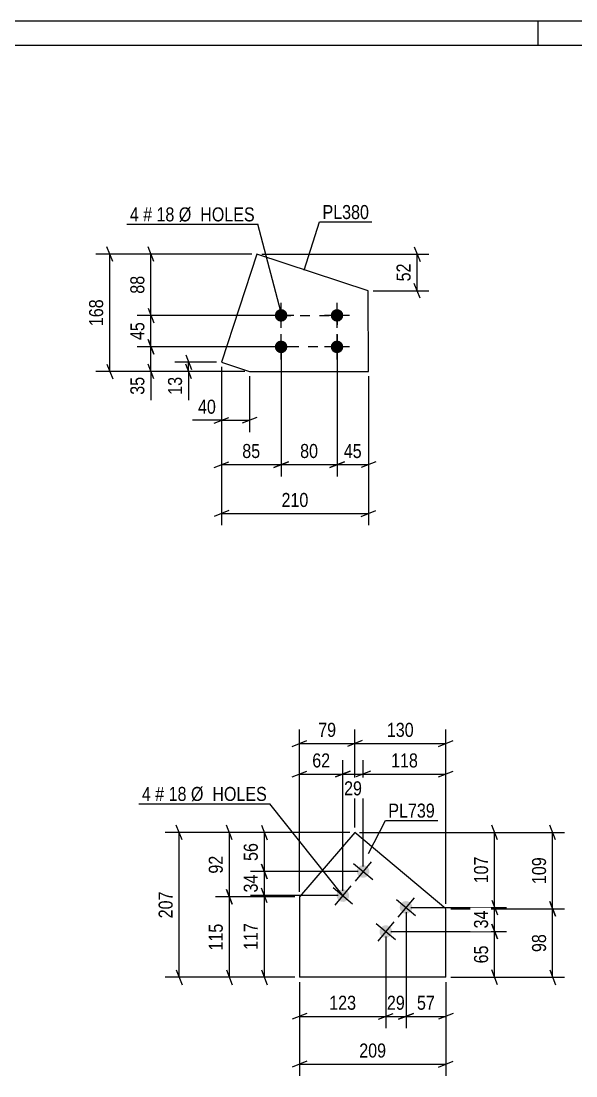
# Model space of a CAD drawing. Header units: millimetres. Extents: x 0 to 1189, y 0 to 841.
# Drawn here: x 873.3 to 986.7, y 625.6 to 841 of the extents above; entities that cross this region are included whole.
import ezdxf

# ---------------------------------------------------------------- set-up
doc = ezdxf.new("R2010")
doc.units = ezdxf.units.MM
doc.linetypes.add('DXK_LINE_DOT2', pattern=[3.9198, 1.9599, -1.9599])
doc.styles.add('Arial Narrow', font='ARIALN.TTF', dxfattribs={"height": 0.2})

# ---------------------------------------------------------------- blocks, each defined once
blk = doc.blocks.new('Unknown-761549426-1125')
at = {"color": 5, "linetype": 'Continuous'}
for p, q in [((1189, 841), (0, 841)), ((979, 836), (979, 841)), ((1184, 836), (5, 836))]:
    blk.add_line(p, q, dxfattribs=at)
blk = doc.blocks.new('Part-761549426-24025 - 24024')
at = {"color": 2, "linetype": 'Continuous'}
for p, q in [((941.51, 675.27), (930.25, 662.12)), ((960.13, 659.67), (941.51, 675.27)), ((930.25, 662.12), (930.25, 645.69)), ((960.13, 645.69), (960.13, 659.67)), ((960.13, 645.69), (930.25, 645.69))]:
    blk.add_line(p, q, dxfattribs=at)
blk = doc.blocks.new('Bolt-761549426-24026 - 24024')
at = {"linetype": 'Continuous'}
for points in [[(944.21, 666.49, -1), (942.24, 668.14, -1)], [(940.08, 661.56, -1), (938.11, 663.21, -1)], [(952.97, 659.14, -1), (951, 660.8, -1)], [(948.84, 654.22, -1), (946.87, 655.87, -1)]]:
    blk.add_hatch(color=1, dxfattribs=at).paths.add_polyline_path(points)
at = {"color": 1, "linetype": 'Continuous'}
for p, q in [((941.26, 668.96), (945.2, 665.66)), ((944.88, 669.28), (941.58, 665.34)), ((937.13, 664.04), (941.07, 660.73)), ((940.75, 664.35), (937.45, 660.41)), ((950.02, 661.62), (953.96, 658.32)), ((953.64, 661.94), (950.34, 658)), ((945.89, 656.69), (949.83, 653.39)), ((949.51, 657.01), (946.21, 653.07))]:
    blk.add_line(p, q, dxfattribs=at)
blk = doc.blocks.new('Part-761549426-23993 - 23992')
at = {"color": 2, "linetype": 'Continuous'}
for p, q in [((921.51, 793.4), (914.27, 771.36)), ((944.27, 785.93), (921.51, 793.4)), ((944.33, 769.46), (944.27, 785.93)), ((914.27, 771.36), (920.04, 769.46)), ((920.04, 769.46), (944.33, 769.46))]:
    blk.add_line(p, q, dxfattribs=at)
blk = doc.blocks.new('Bolt-761549426-23994 - 23992')
at = {"linetype": 'Continuous'}
for points in [[(925.18, 780.89, -1), (927.76, 780.89, -1)], [(936.61, 780.89, -1), (939.18, 780.89, -1)], [(925.18, 774.46, -1), (927.76, 774.46, -1)], [(936.61, 774.46, -1), (939.18, 774.46, -1)]]:
    blk.add_hatch(color=1, dxfattribs=at).paths.add_polyline_path(points)
at = {"color": 1, "linetype": 'Continuous'}
for p, q in [((926.47, 778.32), (926.47, 783.46)), ((937.9, 778.32), (937.9, 783.46)), ((929.04, 780.89), (923.9, 780.89)), ((940.47, 780.89), (935.33, 780.89)), ((926.47, 771.89), (926.47, 777.03)), ((937.9, 771.89), (937.9, 777.03)), ((929.04, 774.46), (923.9, 774.46)), ((940.47, 774.46), (935.33, 774.46))]:
    blk.add_line(p, q, dxfattribs=at)
blk = doc.blocks.new('Rectangle-761549426-27153 - 23992')
at = {"color": 1, "linetype": 'DXK_LINE_DOT2'}
blk.add_lwpolyline([(926.47, 780.89), (937.9, 780.89), (937.9, 774.46), (926.47, 774.46), (926.47, 780.89)], close=True, dxfattribs=at)
blk = doc.blocks.new('StraightDimension-761549426-31934 - 24024')
at = {"color": 7, "linetype": 'Continuous'}
for p, q in [((948.86, 655.04), (972.5, 655.04)), ((969.5, 656.54), (970.7, 653.54)), ((970.1, 645.69), (970.1, 655.04)), ((970.7, 644.19), (969.5, 647.19)), ((961.13, 645.69), (972.5, 645.69))]:
    blk.add_line(p, q, dxfattribs=at)
at = {"color": 0}
blk.add_wipeout([(969.35, 652.79), (965.15, 652.79), (965.15, 647.94), (969.35, 647.94)], dxfattribs=at)
at = {"color": 3, "style": 'Arial Narrow'}
blk.add_text('65', height=2.863, rotation=90.0002, dxfattribs=at).set_placement((968.75, 648.54))
blk = doc.blocks.new('StraightDimension-761549426-31889 - 24024')
at = {"color": 7, "linetype": 'Continuous'}
for p, q in [((922.45, 668.81), (923.65, 665.81)), ((942.23, 667.31), (920.2, 667.31)), ((923.05, 662.38), (923.05, 667.31)), ((923.65, 660.88), (922.45, 663.88)), ((938.1, 662.38), (920.2, 662.38))]:
    blk.add_line(p, q, dxfattribs=at)
at = {"color": 0}
blk.add_wipeout([(922.3, 667.28), (918.1, 667.28), (918.1, 662.42), (922.3, 662.42)], dxfattribs=at)
at = {"color": 3, "style": 'Arial Narrow'}
blk.add_text('34', height=2.863, rotation=90.0002, dxfattribs=at).set_placement((921.7, 663.02))
blk = doc.blocks.new('StraightDimension-761549426-24677 - 24024')
at = {"color": 7, "linetype": 'Continuous'}
for p, q in [((916.5, 673.77), (915.3, 676.77)), ((940.51, 675.27), (913.05, 675.27)), ((915.9, 662.12), (915.9, 675.27)), ((915.3, 663.62), (916.5, 660.62)), ((929.25, 662.12), (913.05, 662.12))]:
    blk.add_line(p, q, dxfattribs=at)
at = {"color": 0}
blk.add_wipeout([(915.15, 671.12), (910.95, 671.12), (910.95, 666.27), (915.15, 666.27)], dxfattribs=at)
at = {"color": 3, "style": 'Arial Narrow'}
blk.add_text('92', height=2.863, rotation=90.0002, dxfattribs=at).set_placement((914.55, 666.87))
blk = doc.blocks.new('StraightDimension-761549426-24668 - 24024')
at = {"color": 7, "linetype": 'Continuous'}
for p, q in [((930.25, 663.12), (930.25, 696.31)), ((941.51, 676.27), (941.51, 696.31)), ((928.75, 692.86), (931.75, 694.06)), ((943.01, 694.06), (940.01, 692.86)), ((930.25, 693.46), (941.51, 693.46))]:
    blk.add_line(p, q, dxfattribs=at)
at = {"color": 0}
blk.add_wipeout([(938.31, 694.21), (938.31, 698.41), (933.45, 698.41), (933.45, 694.21)], dxfattribs=at)
at = {"color": 3, "style": 'Arial Narrow'}
blk.add_text('79', height=2.863, dxfattribs=at).set_placement((934.05, 694.81))
blk = doc.blocks.new('StraightDimension-761549426-24667 - 24024')
at = {"color": 7, "linetype": 'Continuous'}
for p, q in [((941.51, 676.27), (941.51, 696.31)), ((960.13, 660.67), (960.13, 696.31)), ((943.01, 694.06), (940.01, 692.86)), ((958.63, 692.86), (961.63, 694.06)), ((941.51, 693.46), (960.13, 693.46))]:
    blk.add_line(p, q, dxfattribs=at)
at = {"color": 0}
blk.add_wipeout([(954.16, 694.21), (954.16, 698.41), (947.48, 698.41), (947.48, 694.21)], dxfattribs=at)
at = {"color": 3, "style": 'Arial Narrow'}
blk.add_text('130', height=2.863, dxfattribs=at).set_placement((948.08, 694.81))
blk = doc.blocks.new('StraightDimension-761549426-24673 - 24024')
at = {"color": 7, "linetype": 'Continuous'}
for p, q in [((930.25, 644.69), (930.25, 625.56)), ((960.13, 644.69), (960.13, 625.56)), ((931.75, 628.56), (928.75, 627.36)), ((930.25, 627.96), (960.13, 627.96)), ((958.63, 627.36), (961.63, 628.56))]:
    blk.add_line(p, q, dxfattribs=at)
at = {"color": 0}
blk.add_wipeout([(948.53, 628.71), (948.53, 632.91), (941.84, 632.91), (941.84, 628.71)], dxfattribs=at)
at = {"color": 3, "style": 'Arial Narrow'}
blk.add_text('209', height=2.863, dxfattribs=at).set_placement((942.44, 629.31))
blk = doc.blocks.new('StraightDimension-761549426-24678 - 24024')
at = {"color": 7, "linetype": 'Continuous'}
for p, q in [((916.5, 660.62), (915.3, 663.62)), ((929.25, 662.12), (913.05, 662.12)), ((915.9, 645.69), (915.9, 662.12)), ((915.3, 647.19), (916.5, 644.19)), ((929.25, 645.69), (913.05, 645.69))]:
    blk.add_line(p, q, dxfattribs=at)
at = {"color": 0}
blk.add_wipeout([(915.15, 657.25), (910.95, 657.25), (910.95, 650.56), (915.15, 650.56)], dxfattribs=at)
at = {"color": 3, "style": 'Arial Narrow'}
blk.add_text('115', height=2.863, rotation=90.0002, dxfattribs=at).set_placement((914.55, 651.16))
blk = doc.blocks.new('StraightDimension-761549426-24683 - 24024')
at = {"color": 7, "linetype": 'Continuous'}
for p, q in [((982.55, 673.77), (981.35, 676.77)), ((942.51, 675.27), (984.35, 675.27)), ((981.95, 659.67), (981.95, 675.27)), ((961.13, 659.67), (984.35, 659.67)), ((981.35, 661.17), (982.55, 658.17))]:
    blk.add_line(p, q, dxfattribs=at)
at = {"color": 0}
blk.add_wipeout([(981.2, 670.81), (977, 670.81), (977, 664.13), (981.2, 664.13)], dxfattribs=at)
at = {"color": 3, "style": 'Arial Narrow'}
blk.add_text('109', height=2.863, rotation=90.0002, dxfattribs=at).set_placement((980.6, 664.73))
blk = doc.blocks.new('StraightDimension-761549426-31912 - 24024')
at = {"color": 7, "linetype": 'Continuous'}
for p, q in [((951.99, 658.97), (951.99, 635.32)), ((947.86, 654.04), (947.86, 635.32)), ((946.36, 637.12), (949.36, 638.32)), ((947.86, 637.72), (951.99, 637.72)), ((953.49, 638.32), (950.49, 637.12))]:
    blk.add_line(p, q, dxfattribs=at)
at = {"color": 0}
blk.add_wipeout([(952.35, 638.47), (952.35, 642.67), (947.49, 642.67), (947.49, 638.47)], dxfattribs=at)
at = {"color": 3, "style": 'Arial Narrow'}
blk.add_text('29', height=2.863, dxfattribs=at).set_placement((948.09, 639.07))
blk = doc.blocks.new('StraightDimension-761549426-24684 - 24024')
at = {"color": 7, "linetype": 'Continuous'}
for p, q in [((961.13, 659.67), (984.35, 659.67)), ((982.55, 658.17), (981.35, 661.17)), ((981.95, 645.69), (981.95, 659.67)), ((981.35, 647.19), (982.55, 644.19)), ((961.13, 645.69), (984.35, 645.69))]:
    blk.add_line(p, q, dxfattribs=at)
at = {"color": 0}
blk.add_wipeout([(981.2, 655.11), (977, 655.11), (977, 650.25), (981.2, 650.25)], dxfattribs=at)
at = {"color": 3, "style": 'Arial Narrow'}
blk.add_text('98', height=2.863, rotation=90.0002, dxfattribs=at).set_placement((980.6, 650.85))
blk = doc.blocks.new('StraightDimension-761549426-24729 - 24024')
at = {"color": 7, "linetype": 'Continuous'}
for p, q in [((906.26, 673.77), (905.06, 676.77)), ((940.51, 675.27), (902.81, 675.27)), ((905.66, 645.69), (905.66, 675.27)), ((905.06, 647.19), (906.26, 644.19)), ((929.25, 645.69), (902.81, 645.69))]:
    blk.add_line(p, q, dxfattribs=at)
at = {"color": 0}
blk.add_wipeout([(904.91, 663.82), (900.71, 663.82), (900.71, 657.14), (904.91, 657.14)], dxfattribs=at)
at = {"color": 3, "style": 'Arial Narrow'}
blk.add_text('207', height=2.863, rotation=90.0002, dxfattribs=at).set_placement((904.31, 657.74))
blk = doc.blocks.new('StraightDimension-761549426-31841 - 24024')
at = {"color": 7, "linetype": 'Continuous'}
for p, q in [((943.23, 668.31), (943.23, 690.06)), ((960.13, 660.67), (960.13, 690.06)), ((944.73, 687.81), (941.73, 686.61)), ((958.63, 686.61), (961.63, 687.81)), ((943.23, 687.21), (960.13, 687.21))]:
    blk.add_line(p, q, dxfattribs=at)
at = {"color": 0}
blk.add_wipeout([(955.02, 687.96), (955.02, 692.16), (948.34, 692.16), (948.34, 687.96)], dxfattribs=at)
at = {"color": 3, "style": 'Arial Narrow'}
blk.add_text('118', height=2.863, dxfattribs=at).set_placement((948.94, 688.56))
blk = doc.blocks.new('StraightDimension-761549426-31842 - 24024')
at = {"color": 7, "linetype": 'Continuous'}
for p, q in [((939.1, 663.38), (939.1, 689.61)), ((943.23, 668.31), (943.23, 689.61)), ((937.6, 686.61), (940.6, 687.81)), ((944.73, 687.81), (941.73, 686.61)), ((939.1, 687.21), (943.23, 687.21))]:
    blk.add_line(p, q, dxfattribs=at)
at = {"color": 0}
blk.add_wipeout([(943.59, 682.26), (943.59, 686.46), (938.74, 686.46), (938.74, 682.26)], dxfattribs=at)
at = {"color": 3, "style": 'Arial Narrow'}
blk.add_text('29', height=2.863, dxfattribs=at).set_placement((939.34, 682.86))
blk = doc.blocks.new('StraightDimension-761549426-31843 - 24024')
at = {"color": 7, "linetype": 'Continuous'}
for p, q in [((930.25, 663.12), (930.25, 690.06)), ((939.1, 663.38), (939.1, 690.06)), ((928.75, 686.61), (931.75, 687.81)), ((940.6, 687.81), (937.6, 686.61)), ((930.25, 687.21), (939.1, 687.21))]:
    blk.add_line(p, q, dxfattribs=at)
at = {"color": 0}
blk.add_wipeout([(937.1, 687.96), (937.1, 692.16), (932.24, 692.16), (932.24, 687.96)], dxfattribs=at)
at = {"color": 3, "style": 'Arial Narrow'}
blk.add_text('62', height=2.863, dxfattribs=at).set_placement((932.84, 688.56))
blk = doc.blocks.new('StraightDimension-761549426-31888 - 24024')
at = {"color": 7, "linetype": 'Continuous'}
for p, q in [((922.45, 676.77), (923.65, 673.77)), ((940.51, 675.27), (920.2, 675.27)), ((923.05, 667.31), (923.05, 675.27)), ((923.65, 665.81), (922.45, 668.81)), ((942.23, 667.31), (920.2, 667.31))]:
    blk.add_line(p, q, dxfattribs=at)
at = {"color": 0}
blk.add_wipeout([(922.3, 673.72), (918.1, 673.72), (918.1, 668.86), (922.3, 668.86)], dxfattribs=at)
at = {"color": 3, "style": 'Arial Narrow'}
blk.add_text('56', height=2.863, rotation=90.0002, dxfattribs=at).set_placement((921.7, 669.46))
blk = doc.blocks.new('StraightDimension-761549426-31890 - 24024')
at = {"color": 7, "linetype": 'Continuous'}
for p, q in [((923.65, 660.88), (922.45, 663.88)), ((938.1, 662.38), (920.2, 662.38)), ((923.05, 645.69), (923.05, 662.38)), ((922.45, 647.19), (923.65, 644.19)), ((929.25, 645.69), (920.2, 645.69))]:
    blk.add_line(p, q, dxfattribs=at)
at = {"color": 0}
blk.add_wipeout([(922.3, 657.38), (918.1, 657.38), (918.1, 650.69), (922.3, 650.69)], dxfattribs=at)
at = {"color": 3, "style": 'Arial Narrow'}
blk.add_text('117', height=2.863, rotation=90.0002, dxfattribs=at).set_placement((921.7, 651.29))
blk = doc.blocks.new('StraightDimension-761549426-31911 - 24024')
at = {"color": 7, "linetype": 'Continuous'}
for p, q in [((951.99, 658.97), (951.99, 635.32)), ((960.13, 644.69), (960.13, 635.32)), ((950.49, 637.12), (953.49, 638.32)), ((951.99, 637.72), (960.13, 637.72)), ((961.63, 638.32), (958.63, 637.12))]:
    blk.add_line(p, q, dxfattribs=at)
at = {"color": 0}
blk.add_wipeout([(958.49, 638.47), (958.49, 642.67), (953.63, 642.67), (953.63, 638.47)], dxfattribs=at)
at = {"color": 3, "style": 'Arial Narrow'}
blk.add_text('57', height=2.863, dxfattribs=at).set_placement((954.23, 639.07))
blk = doc.blocks.new('StraightDimension-761549426-31913 - 24024')
at = {"color": 7, "linetype": 'Continuous'}
for p, q in [((947.86, 654.04), (947.86, 635.32)), ((930.25, 644.69), (930.25, 635.32)), ((931.75, 638.32), (928.75, 637.12)), ((930.25, 637.72), (947.86, 637.72)), ((946.36, 637.12), (949.36, 638.32))]:
    blk.add_line(p, q, dxfattribs=at)
at = {"color": 0}
blk.add_wipeout([(942.39, 638.47), (942.39, 642.67), (935.71, 642.67), (935.71, 638.47)], dxfattribs=at)
at = {"color": 3, "style": 'Arial Narrow'}
blk.add_text('123', height=2.863, dxfattribs=at).set_placement((936.31, 639.07))
blk = doc.blocks.new('StraightDimension-761549426-31932 - 24024')
at = {"color": 7, "linetype": 'Continuous'}
for p, q in [((970.7, 673.77), (969.5, 676.77)), ((942.51, 675.27), (972.5, 675.27)), ((970.1, 659.97), (970.1, 675.27)), ((969.5, 661.47), (970.7, 658.47)), ((952.99, 659.97), (972.5, 659.97))]:
    blk.add_line(p, q, dxfattribs=at)
at = {"color": 0}
blk.add_wipeout([(969.35, 670.96), (965.15, 670.96), (965.15, 664.28), (969.35, 664.28)], dxfattribs=at)
at = {"color": 3, "style": 'Arial Narrow'}
blk.add_text('107', height=2.863, rotation=90.0002, dxfattribs=at).set_placement((968.75, 664.88))
blk = doc.blocks.new('StraightDimension-761549426-31933 - 24024')
at = {"color": 7, "linetype": 'Continuous'}
for p, q in [((969.5, 661.47), (970.7, 658.47)), ((952.99, 659.97), (972.5, 659.97)), ((970.1, 655.04), (970.1, 659.97)), ((948.86, 655.04), (972.5, 655.04)), ((970.7, 653.54), (969.5, 656.54))]:
    blk.add_line(p, q, dxfattribs=at)
at = {"color": 0}
blk.add_wipeout([(969.35, 659.93), (965.15, 659.93), (965.15, 655.08), (969.35, 655.08)], dxfattribs=at)
at = {"color": 3, "style": 'Arial Narrow'}
blk.add_text('34', height=2.863, rotation=90.0002, dxfattribs=at).set_placement((968.75, 655.68))
blk = doc.blocks.new('StraightDimension-761549426-24433 - 23992')
at = {"color": 7, "linetype": 'Continuous'}
for p, q in [((922.51, 793.4), (956.67, 793.4)), ((953.67, 794.9), (954.87, 791.9)), ((954.27, 785.93), (954.27, 793.4)), ((954.87, 784.43), (953.67, 787.43)), ((945.27, 785.93), (956.67, 785.93))]:
    blk.add_line(p, q, dxfattribs=at)
at = {"color": 0}
blk.add_wipeout([(953.52, 792.09), (949.32, 792.09), (949.32, 787.24), (953.52, 787.24)], dxfattribs=at)
at = {"color": 3, "style": 'Arial Narrow'}
blk.add_text('52', height=2.863, rotation=90.0002, dxfattribs=at).set_placement((952.92, 787.84))
blk = doc.blocks.new('StraightDimension-761549426-24437 - 23992')
at = {"color": 7, "linetype": 'Continuous'}
for p, q in [((913.27, 771.36), (904.73, 771.36)), ((906.98, 772.86), (908.18, 769.86)), ((907.58, 769.46), (907.58, 771.36)), ((919.04, 769.46), (904.73, 769.46)), ((908.18, 767.96), (906.98, 770.96))]:
    blk.add_line(p, q, dxfattribs=at)
at = {"color": 0}
blk.add_wipeout([(906.83, 768.94), (902.63, 768.94), (902.63, 764.08), (906.83, 764.08)], dxfattribs=at)
at = {"color": 7, "linetype": 'Continuous'}
blk.add_line((907.58, 769.46), (907.58, 763.56), dxfattribs=at)
blk.add_line((907.58, 769.46), (907.58, 763.56), dxfattribs=at)
at = {"color": 3, "style": 'Arial Narrow'}
blk.add_text('13', height=2.863, rotation=90.0002, dxfattribs=at).set_placement((906.23, 764.68))
blk = doc.blocks.new('StraightDimension-761549426-24429 - 23992')
at = {"color": 7, "linetype": 'Continuous'}
for p, q in [((914.27, 770.36), (914.27, 757.06)), ((920.04, 768.46), (920.04, 757.06)), ((912.77, 758.86), (915.77, 760.06)), ((914.27, 759.46), (920.04, 759.46)), ((921.54, 760.06), (918.54, 758.86))]:
    blk.add_line(p, q, dxfattribs=at)
at = {"color": 0}
blk.add_wipeout([(913.74, 760.21), (913.74, 764.41), (908.89, 764.41), (908.89, 760.21)], dxfattribs=at)
at = {"color": 7, "linetype": 'Continuous'}
blk.add_line((914.27, 759.46), (908.36, 759.46), dxfattribs=at)
blk.add_line((914.27, 759.46), (908.36, 759.46), dxfattribs=at)
at = {"color": 3, "style": 'Arial Narrow'}
blk.add_text('40', height=2.863, dxfattribs=at).set_placement((909.49, 760.81))
blk = doc.blocks.new('StraightDimension-761549426-24441 - 23992')
at = {"color": 7, "linetype": 'Continuous'}
for p, q in [((937.9, 773.46), (937.9, 748.01)), ((944.33, 768.46), (944.33, 748.01)), ((936.4, 749.81), (939.4, 751.01)), ((937.9, 750.41), (944.33, 750.41)), ((945.83, 751.01), (942.83, 749.81))]:
    blk.add_line(p, q, dxfattribs=at)
at = {"color": 0}
blk.add_wipeout([(943.54, 751.16), (943.54, 755.36), (938.68, 755.36), (938.68, 751.16)], dxfattribs=at)
at = {"color": 3, "style": 'Arial Narrow'}
blk.add_text('45', height=2.863, dxfattribs=at).set_placement((939.28, 751.76))
blk = doc.blocks.new('StraightDimension-761549426-24442 - 23992')
at = {"color": 7, "linetype": 'Continuous'}
for p, q in [((926.47, 773.46), (926.47, 748.01)), ((937.9, 773.46), (937.9, 748.01)), ((924.97, 749.81), (927.97, 751.01)), ((926.47, 750.41), (937.9, 750.41)), ((939.4, 751.01), (936.4, 749.81))]:
    blk.add_line(p, q, dxfattribs=at)
at = {"color": 0}
blk.add_wipeout([(934.61, 751.16), (934.61, 755.36), (929.76, 755.36), (929.76, 751.16)], dxfattribs=at)
at = {"color": 3, "style": 'Arial Narrow'}
blk.add_text('80', height=2.863, dxfattribs=at).set_placement((930.36, 751.76))
blk = doc.blocks.new('StraightDimension-761549426-24443 - 23992')
at = {"color": 7, "linetype": 'Continuous'}
for p, q in [((926.47, 773.46), (926.47, 748.01)), ((914.27, 770.36), (914.27, 748.01)), ((912.77, 749.81), (915.77, 751.01)), ((914.27, 750.41), (926.47, 750.41)), ((927.97, 751.01), (924.97, 749.81))]:
    blk.add_line(p, q, dxfattribs=at)
at = {"color": 0}
blk.add_wipeout([(922.8, 751.16), (922.8, 755.36), (917.94, 755.36), (917.94, 751.16)], dxfattribs=at)
at = {"color": 3, "style": 'Arial Narrow'}
blk.add_text('85', height=2.863, dxfattribs=at).set_placement((918.54, 751.76))
blk = doc.blocks.new('StraightDimension-761549426-24453 - 23992')
at = {"color": 7, "linetype": 'Continuous'}
for p, q in [((914.27, 770.36), (914.27, 738.01)), ((944.33, 768.46), (944.33, 738.01)), ((915.77, 741.01), (912.77, 739.81)), ((914.27, 740.41), (944.33, 740.41)), ((942.83, 739.81), (945.83, 741.01))]:
    blk.add_line(p, q, dxfattribs=at)
at = {"color": 0}
blk.add_wipeout([(932.64, 741.16), (932.64, 745.36), (925.96, 745.36), (925.96, 741.16)], dxfattribs=at)
at = {"color": 3, "style": 'Arial Narrow'}
blk.add_text('210', height=2.863, dxfattribs=at).set_placement((926.56, 741.76))
blk = doc.blocks.new('StraightDimension-761549426-24457 - 23992')
at = {"color": 7, "linetype": 'Continuous'}
for p, q in [((920.51, 793.4), (897.03, 793.4)), ((900.48, 791.9), (899.28, 794.9)), ((899.88, 780.89), (899.88, 793.4)), ((899.28, 782.39), (900.48, 779.39)), ((925.47, 780.89), (897.03, 780.89))]:
    blk.add_line(p, q, dxfattribs=at)
at = {"color": 0}
blk.add_wipeout([(899.13, 789.57), (894.93, 789.57), (894.93, 784.72), (899.13, 784.72)], dxfattribs=at)
at = {"color": 3, "style": 'Arial Narrow'}
blk.add_text('88', height=2.863, rotation=90.0002, dxfattribs=at).set_placement((898.53, 785.32))
blk = doc.blocks.new('StraightDimension-761549426-24458 - 23992')
at = {"color": 7, "linetype": 'Continuous'}
for p, q in [((899.28, 782.39), (900.48, 779.39)), ((925.47, 780.89), (897.03, 780.89)), ((899.88, 774.46), (899.88, 780.89)), ((900.48, 772.96), (899.28, 775.96)), ((925.47, 774.46), (897.03, 774.46))]:
    blk.add_line(p, q, dxfattribs=at)
at = {"color": 0}
blk.add_wipeout([(899.13, 780.1), (894.93, 780.1), (894.93, 775.25), (899.13, 775.25)], dxfattribs=at)
at = {"color": 3, "style": 'Arial Narrow'}
blk.add_text('45', height=2.863, rotation=90.0002, dxfattribs=at).set_placement((898.53, 775.85))
blk = doc.blocks.new('StraightDimension-761549426-24459 - 23992')
at = {"color": 7, "linetype": 'Continuous'}
for p, q in [((899.28, 775.96), (900.48, 772.96)), ((925.47, 774.46), (897.03, 774.46)), ((899.88, 769.46), (899.88, 774.46)), ((919.04, 769.46), (897.03, 769.46)), ((900.48, 767.96), (899.28, 770.96))]:
    blk.add_line(p, q, dxfattribs=at)
at = {"color": 0}
blk.add_wipeout([(899.13, 768.94), (894.93, 768.94), (894.93, 764.08), (899.13, 764.08)], dxfattribs=at)
at = {"color": 7, "linetype": 'Continuous'}
blk.add_line((899.88, 769.46), (899.88, 763.56), dxfattribs=at)
blk.add_line((899.88, 769.46), (899.88, 763.56), dxfattribs=at)
at = {"color": 3, "style": 'Arial Narrow'}
blk.add_text('35', height=2.863, rotation=90.0002, dxfattribs=at).set_placement((898.53, 764.68))
blk = doc.blocks.new('StraightDimension-761549426-24469 - 23992')
at = {"color": 7, "linetype": 'Continuous'}
for p, q in [((920.51, 793.4), (888.61, 793.4)), ((892.06, 791.9), (890.86, 794.9)), ((891.46, 769.46), (891.46, 793.4)), ((919.04, 769.46), (888.61, 769.46)), ((890.86, 770.96), (892.06, 767.96))]:
    blk.add_line(p, q, dxfattribs=at)
at = {"color": 0}
blk.add_wipeout([(890.71, 784.77), (886.51, 784.77), (886.51, 778.09), (890.71, 778.09)], dxfattribs=at)
at = {"color": 3, "style": 'Arial Narrow'}
blk.add_text('168', height=2.863, rotation=90.0002, dxfattribs=at).set_placement((890.11, 778.69))
blk = doc.blocks.new('Mark-761549426-24958 - 24024')
at = {"color": 0}
blk.add_wipeout([(899.86, 681.72), (899.86, 684.72), (898.03, 684.72), (898.03, 681.72)], dxfattribs=at)
blk.add_wipeout([(899.86, 681.72), (899.86, 684.72), (898.03, 684.72), (898.03, 681.72)], dxfattribs=at)
blk.add_wipeout([(902.59, 681.72), (902.59, 684.72), (900.76, 684.72), (900.76, 681.72)], dxfattribs=at)
blk.add_wipeout([(902.59, 681.72), (902.59, 684.72), (900.76, 684.72), (900.76, 681.72)], dxfattribs=at)
at = {"color": 3, "style": 'Arial Narrow'}
blk.add_text('4', height=2.86, dxfattribs=at).set_placement((898.03, 681.72))
at = {"color": 0}
blk.add_wipeout([(907.15, 681.72), (907.15, 684.72), (903.49, 684.72), (903.49, 681.72)], dxfattribs=at)
blk.add_wipeout([(907.15, 681.72), (907.15, 684.72), (903.49, 684.72), (903.49, 681.72)], dxfattribs=at)
at = {"color": 3, "style": 'Arial Narrow'}
blk.add_text('#', height=2.86, dxfattribs=at).set_placement((900.76, 681.72))
at = {"color": 0}
blk.add_wipeout([(923.57, 681.72), (923.57, 684.72), (908.05, 684.72), (908.05, 681.72)], dxfattribs=at)
blk.add_wipeout([(923.57, 681.72), (923.57, 684.72), (908.05, 684.72), (908.05, 681.72)], dxfattribs=at)
at = {"color": 7, "linetype": 'Continuous'}
for p in [(897.43, 681.12), (939.1, 662.38)]:
    blk.add_line(p, (924.17, 681.12), dxfattribs=at)
at = {"color": 3, "style": 'Arial Narrow'}
for s, p in [('18', (903.49, 681.72)), ('Ø  HOLES', (908.05, 681.72))]:
    blk.add_text(s, height=2.863, dxfattribs=at).set_placement(p)
blk = doc.blocks.new('Mark-761549426-24955 - 24024')
at = {"color": 0}
blk.add_wipeout([(957.89, 678.31), (957.89, 681.31), (948.38, 681.31), (948.38, 678.31)], dxfattribs=at)
blk.add_wipeout([(957.89, 678.31), (957.89, 681.31), (948.38, 681.31), (948.38, 678.31)], dxfattribs=at)
at = {"color": 30, "linetype": 'Continuous'}
for p, q in [((944.31, 670.99), (947.78, 677.71)), ((947.78, 677.71), (958.49, 677.71))]:
    blk.add_line(p, q, dxfattribs=at)
at = {"color": 3, "style": 'Arial Narrow'}
blk.add_text('PL739', height=2.863, dxfattribs=at).set_placement((948.38, 678.31))
blk = doc.blocks.new('Mark-761549426-24942 - 23992')
at = {"color": 0}
blk.add_wipeout([(897.39, 800.09), (897.39, 803.09), (895.56, 803.09), (895.56, 800.09)], dxfattribs=at)
blk.add_wipeout([(897.39, 800.09), (897.39, 803.09), (895.56, 803.09), (895.56, 800.09)], dxfattribs=at)
blk.add_wipeout([(900.11, 800.09), (900.11, 803.09), (898.29, 803.09), (898.29, 800.09)], dxfattribs=at)
blk.add_wipeout([(900.11, 800.09), (900.11, 803.09), (898.29, 803.09), (898.29, 800.09)], dxfattribs=at)
at = {"color": 3, "style": 'Arial Narrow'}
blk.add_text('4', height=2.86, dxfattribs=at).set_placement((895.56, 800.09))
at = {"color": 0}
blk.add_wipeout([(904.67, 800.09), (904.67, 803.09), (901.01, 803.09), (901.01, 800.09)], dxfattribs=at)
blk.add_wipeout([(904.67, 800.09), (904.67, 803.09), (901.01, 803.09), (901.01, 800.09)], dxfattribs=at)
at = {"color": 3, "style": 'Arial Narrow'}
blk.add_text('#', height=2.86, dxfattribs=at).set_placement((898.29, 800.09))
at = {"color": 0}
blk.add_wipeout([(921.1, 800.09), (921.1, 803.09), (905.57, 803.09), (905.57, 800.09)], dxfattribs=at)
blk.add_wipeout([(921.1, 800.09), (921.1, 803.09), (905.57, 803.09), (905.57, 800.09)], dxfattribs=at)
at = {"color": 7, "linetype": 'Continuous'}
for p in [(894.96, 799.49), (926.78, 780.39)]:
    blk.add_line(p, (921.7, 799.49), dxfattribs=at)
at = {"color": 3, "style": 'Arial Narrow'}
for s, p in [('18', (901.01, 800.09)), ('Ø  HOLES', (905.57, 800.09))]:
    blk.add_text(s, height=2.863, dxfattribs=at).set_placement(p)
blk = doc.blocks.new('Mark-761549426-24939 - 23992')
at = {"color": 0}
blk.add_wipeout([(944.44, 800.57), (944.44, 803.57), (934.93, 803.57), (934.93, 800.57)], dxfattribs=at)
blk.add_wipeout([(944.44, 800.57), (944.44, 803.57), (934.93, 803.57), (934.93, 800.57)], dxfattribs=at)
at = {"color": 30, "linetype": 'Continuous'}
for p, q in [((931.16, 790.13), (934.33, 799.97)), ((934.33, 799.97), (945.04, 799.97))]:
    blk.add_line(p, q, dxfattribs=at)
at = {"color": 3, "style": 'Arial Narrow'}
blk.add_text('PL380', height=2.863, dxfattribs=at).set_placement((934.93, 800.57))

msp = doc.modelspace()

# ---------------------------------------------------------------- block references
for name in ['Unknown-761549426-1125', 'Part-761549426-23993 - 23992', 'Bolt-761549426-23994 - 23992', 'Rectangle-761549426-27153 - 23992', 'Part-761549426-24025 - 24024', 'Bolt-761549426-24026 - 24024']:
    msp.add_blockref(name, (0, 0))

# ---------------------------------------------------------------- next in the draw order: block references
for name in ['StraightDimension-761549426-24433 - 23992', 'StraightDimension-761549426-24441 - 23992', 'StraightDimension-761549426-24437 - 23992', 'StraightDimension-761549426-31889 - 24024', 'StraightDimension-761549426-31934 - 24024']:
    msp.add_blockref(name, (0, 0))

# ---------------------------------------------------------------- next in the draw order: block references
for name in ['Mark-761549426-24939 - 23992', 'StraightDimension-761549426-24457 - 23992', 'StraightDimension-761549426-24442 - 23992', 'StraightDimension-761549426-24429 - 23992', 'StraightDimension-761549426-24677 - 24024', 'StraightDimension-761549426-24673 - 24024']:
    msp.add_blockref(name, (0, 0))

# ---------------------------------------------------------------- next in the draw order: block references
for name in ['StraightDimension-761549426-24443 - 23992', 'StraightDimension-761549426-24668 - 24024']:
    msp.add_blockref(name, (0, 0))

# ---------------------------------------------------------------- next in the draw order: block references
for name in ['StraightDimension-761549426-24458 - 23992', 'StraightDimension-761549426-24453 - 23992', 'StraightDimension-761549426-24667 - 24024', 'StraightDimension-761549426-24678 - 24024']:
    msp.add_blockref(name, (0, 0))

# ---------------------------------------------------------------- next in the draw order: block references
for name in ['StraightDimension-761549426-24459 - 23992', 'StraightDimension-761549426-24729 - 24024', 'StraightDimension-761549426-24683 - 24024']:
    msp.add_blockref(name, (0, 0))

# ---------------------------------------------------------------- next in the draw order: block references
for name in ['StraightDimension-761549426-24469 - 23992', 'StraightDimension-761549426-24684 - 24024', 'StraightDimension-761549426-31912 - 24024']:
    msp.add_blockref(name, (0, 0))

# ---------------------------------------------------------------- next in the draw order: block references
for name in ['Mark-761549426-24942 - 23992', 'StraightDimension-761549426-31841 - 24024', 'StraightDimension-761549426-31911 - 24024']:
    msp.add_blockref(name, (0, 0))

# ---------------------------------------------------------------- next in the draw order: block references
msp.add_blockref('StraightDimension-761549426-31842 - 24024', (0, 0))

# ---------------------------------------------------------------- next in the draw order: block references
msp.add_blockref('StraightDimension-761549426-31843 - 24024', (0, 0))

# ---------------------------------------------------------------- next in the draw order: block references
for name in ['StraightDimension-761549426-31888 - 24024', 'StraightDimension-761549426-31890 - 24024']:
    msp.add_blockref(name, (0, 0))

# ---------------------------------------------------------------- next in the draw order: block references
for name in ['Mark-761549426-24958 - 24024', 'StraightDimension-761549426-31932 - 24024', 'StraightDimension-761549426-31913 - 24024']:
    msp.add_blockref(name, (0, 0))

# ---------------------------------------------------------------- next in the draw order: block references
for name in ['Mark-761549426-24955 - 24024', 'StraightDimension-761549426-31933 - 24024']:
    msp.add_blockref(name, (0, 0))

doc.saveas('drawing.dxf')
